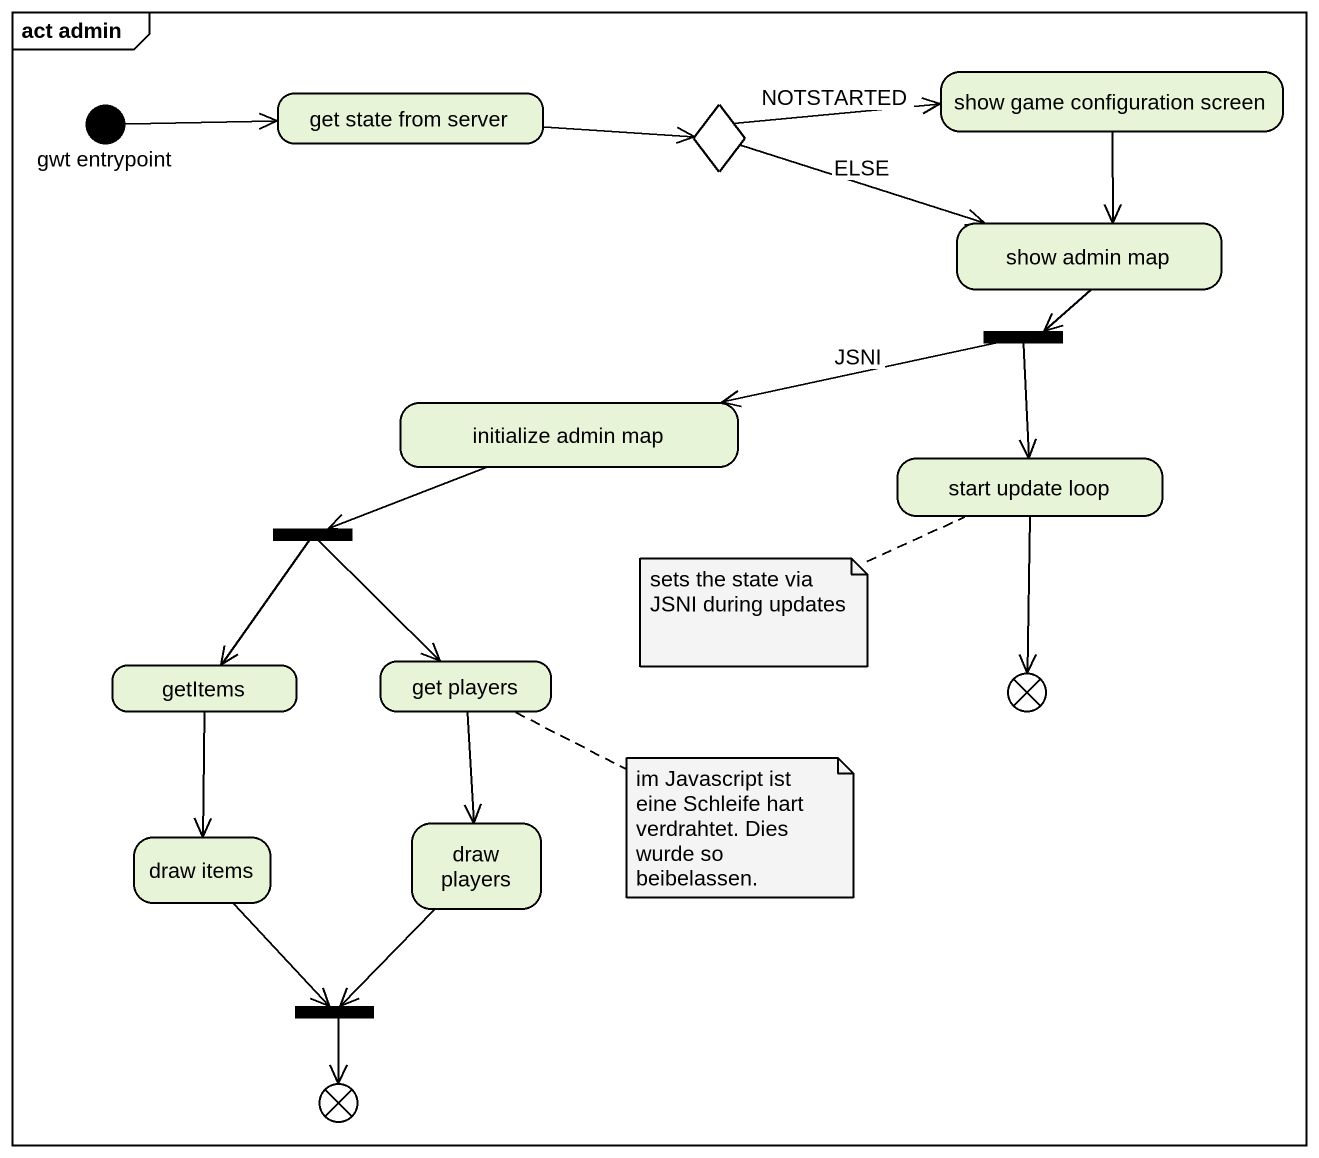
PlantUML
@startuml
mainframe act admin
hide empty description
state "gwt entrypoint" as gwt_entrypoint <<start>>
state "get state from server" as get_state_from_server
state choice1 <<choice>>
state "show game configuration screen" as show_game_configuration
state "show admin map" as show_admin_map
state fork1 <<fork>>
state "initialize admin map" as initialize_admin_map
state "start update loop" as start_update_loop
state fork2 <<fork>>
state getItems
state "get players" as get_players
state flowfinal1 <<end>>
state "draw players" as draw_players
state "draw items" as draw_items
state fork3 <<join>>
state flowfinal2 <<end>>
gwt_entrypoint -right-> get_state_from_server
get_state_from_server -right-> choice1
choice1 -right-> show_game_configuration : NOTSTARTED
choice1 -right-> show_admin_map : ELSE
show_game_configuration --> show_admin_map
show_admin_map --> fork1
fork1 -left-> initialize_admin_map : JSNI
fork1 --> start_update_loop
initialize_admin_map -left-> fork2
start_update_loop --> flowfinal1
fork2 --> getItems
fork2 --> get_players
getItems --> draw_items
get_players --> draw_players
draw_players --> fork3
draw_items --> fork3
fork3 --> flowfinal2
note left of start_update_loop : sets the state via JSNI during updates
note right of get_players : im Javascript ist eine Schleife hart verdrahtet. Dies wurde so beibelassen.
@enduml
